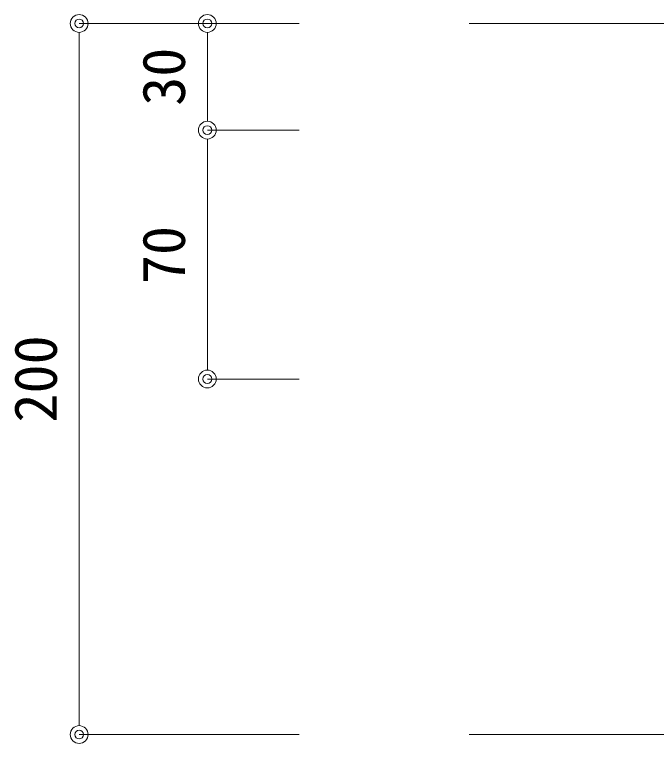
# Model space of a CAD drawing. Units: millimetres on the paper. Extents: x -401 to 401, y -279 to 279.
# Drawn here: x 52.1 to 88.23, y -133.28 to -92.28 of the extents above; entities that cross this region are included whole.
import ezdxf
from ezdxf.enums import TextEntityAlignment as Align

# ---------------------------------------------------------------- set-up
doc = ezdxf.new("R2010")
doc.units = ezdxf.units.MM
for name, color, linetype, lineweight in [('0-5_0-A11-寸法_詳細', 5, 'Continuous', 9), ('0-6_0', 7, 'Continuous', 9), ('0-8_0-A06-芯_通り', 2, 'Continuous', 9)]:
    doc.layers.add(name, color=color, linetype=linetype, lineweight=lineweight)
doc.styles.add('ＭＳ ゴシック', font='')
doc.styles.get('ＭＳ ゴシック').set_extended_font_data('MS Gothic')

# ---------------------------------------------------------------- blocks, each defined once
blk = doc.blocks.new('_Dot')
at = {"layer": '0-6_0'}
blk.add_line((-0.5, 0), (-1, 0), dxfattribs=at)
for radius in [0.5, 0.25]:
    blk.add_circle((0, 0), radius, dxfattribs=at)

msp = doc.modelspace()

# ---------------------------------------------------------------- linework, layer by layer
at = {"layer": '0-5_0-A11-寸法_詳細'}
for p, q in [((68.113, -92.778), (55.737, -92.778)), ((68.113, -92.778), (62.951, -92.778)), ((55.737, -93.778), (55.737, -131.778)), ((62.951, -93.778), (62.951, -97.778)), ((68.113, -98.778), (62.951, -98.778)), ((68.113, -98.778), (62.951, -98.778)), ((62.951, -99.778), (62.951, -111.778)), ((68.113, -112.778), (62.951, -112.778)), ((68.113, -132.778), (55.737, -132.778))]:
    msp.add_line(p, q, dxfattribs=at)
at = {"layer": '0-8_0-A06-芯_通り'}
for p, q in [((77.684, -92.778), (316.476, -92.778)), ((77.684, -132.778), (316.476, -132.778))]:
    msp.add_line(p, q, dxfattribs=at)

# ---------------------------------------------------------------- block references
at = {"layer": '0-5_0-A11-寸法_詳細'}
for p, rotation in [((55.737, -92.778), 90), ((62.951, -92.778), 90), ((62.951, -98.778), 270), ((62.951, -98.778), 90), ((62.951, -112.778), 270), ((55.737, -132.778), 270)]:
    msp.add_blockref('_Dot', p, dxfattribs=dict(at, rotation=rotation))

# ---------------------------------------------------------------- texts
at = {"layer": '0-5_0-A11-寸法_詳細', "style": 'ＭＳ ゴシック'}
for s, p in [('30', (62.414, -97.41)), ('70', (62.414, -107.441)), ('200', (55.2, -115.229))]:
    msp.add_text(s, height=2.405, rotation=90, dxfattribs=at).set_placement(p, align=Align.BOTTOM_LEFT)

doc.saveas('drawing.dxf')
